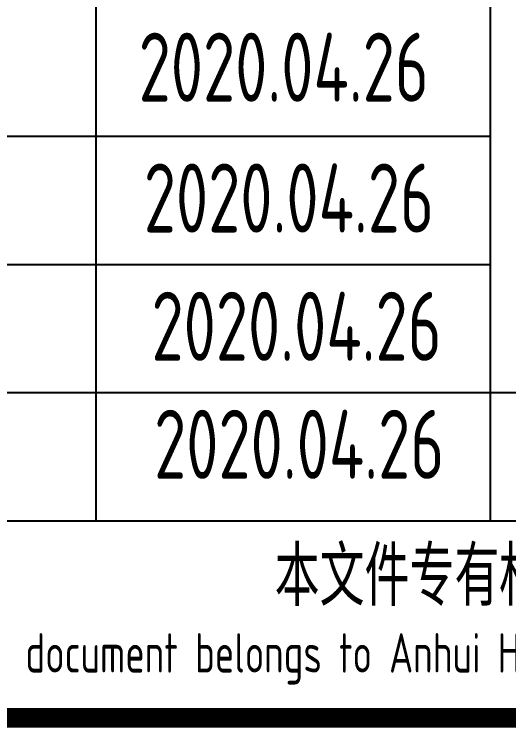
# Model space of a CAD drawing. Extents: x 5394041 to 5729212, y -433068 to -301615.
# Drawn here: x 5566859 to 5569367, y -420001 to -416382 of the extents above; entities that cross this region are included whole.
import ezdxf
from ezdxf.enums import TextEntityAlignment as Align

# ---------------------------------------------------------------- set-up
doc = ezdxf.new("R2010")
doc.units = 0
doc.header["$LTSCALE"] = 1000
doc.header["$MEASUREMENT"] = 0
doc.layers.get('0').update_dxf_attribs({"linetype": 'CONTINUOUS'})
doc.layers.add('PUB_TITLE', color=4, linetype='CONTINUOUS')
doc.styles.add('AHD', font='sceie.shx', dxfattribs={"width": 0.7, "bigfont": 'sceic.shx'})
doc.styles.add('sceie', font='sceie.shx', dxfattribs={"width": 0.7, "bigfont": 'sceic.shx'})

# ---------------------------------------------------------------- blocks, each defined once
blk = doc.blocks.new('签名')
at = {"style": 'sceie', "width": 0.8}
for p in [(5486670.1, -514111), (5486631, -514761.6), (5486657.1, -515425.2), (5486696.1, -516075.8), (5486709.1, -516674.4)]:
    blk.add_attdef('2020.4.26', text='', height=350, dxfattribs=at).set_placement(p, align=Align.MIDDLE)

msp = doc.modelspace()

# ---------------------------------------------------------------- linework, layer by layer
for p, q in [((5567274.7, -418950.6), (5567274.7, -415700.6)), ((5569274.7, -418950.6), (5569274.7, -415700.6)), ((5563774.7, -417000.6), (5569274.7, -417000.6)), ((5563774.7, -417650.6), (5569274.7, -417650.6)), ((5563774.7, -418300.6), (5581774.7, -418300.6)), ((5563774.7, -418950.6), (5581774.7, -418950.6)), ((5563774.7, -419950.6), (5581774.7, -419950.6))]:
    msp.add_line(p, q)
at = {"layer": 'PUB_TITLE', "color": 4, "const_width": 100}
msp.add_lwpolyline([(5501174.7, -419950.6), (5581774.7, -419950.6), (5581774.7, -362550.6), (5501174.7, -362550.6)], close=True, dxfattribs=at)

# ---------------------------------------------------------------- block references
at = {"color": 0}
ref = msp.add_blockref('签名', (81595.1, 98111.9), dxfattribs=at)
ref.add_attrib('2020.4.26', '2020.04.26', dxfattribs={"height": 350, "style": 'sceie', "width": 0.8}).set_placement((5568304.3, -418562.5), align=Align.MIDDLE)
ref.add_attrib('2020.4.26', '2020.04.26', dxfattribs={"height": 350, "style": 'sceie', "width": 0.8}).set_placement((5568291.2, -417963.9), align=Align.MIDDLE)
ref.add_attrib('2020.4.26', '2020.04.26', dxfattribs={"height": 350, "style": 'sceie', "width": 0.8}).set_placement((5568252.2, -417313.3), align=Align.MIDDLE)
ref.add_attrib('2020.4.26', '2020.04.26', dxfattribs={"height": 350, "style": 'sceie', "width": 0.8}).set_placement((5568226.1, -416649.7), align=Align.MIDDLE)

# ---------------------------------------------------------------- texts
at = {"style": 'AHD', "width": 0.8}
for s, height, p in [('本文件专有权属安徽华东化工医药工程有限责任公司所有,未经许可不得复制或转让给第三方', 300, (5572774.7, -419250.6)), ('本文件专有权属安徽华东化工医药工程有限责任公司所有,未经许可不得复制或转让给第三方', 300, (5572774.7, -419250.6)), ('The proprietary right of this document belongs to Anhui Huadong Chemical And Medical Engineering  Co.,Ltd.  and any replication or transfer to the 3rd. side is forbidden without its permission. ', 200, (5572774.7, -419650.6))]:
    msp.add_text(s, height=height, dxfattribs=at).set_placement(p, align=Align.MIDDLE)

doc.saveas('drawing.dxf')
